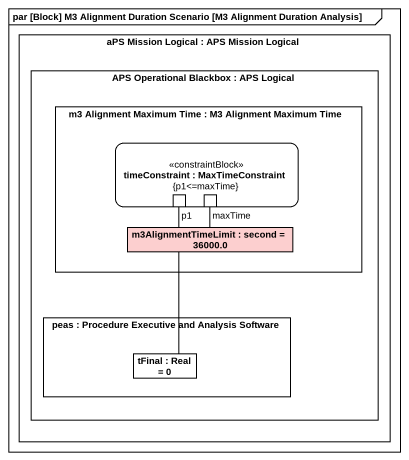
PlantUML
@startuml
mainframe par [Block] M3 Alignment Duration Scenario [M3 Alignment Duration Analysis]
rectangle "aPS Mission Logical : APS Mission Logical" as aPS_Mission_Logical {
  rectangle "APS Operational Blackbox : APS Logical" as APS_Operational_Blackbox {
    rectangle "m3 Alignment Maximum Time : M3 Alignment Maximum Time" as m3_Alignment_Maximum_Time {
      rectangle "timeConstraint : MaxTimeConstraint\n{p1<=maxTime}" as timeConstraint <<constraintBlock>> {
        port p1
        port maxTime
      }
      rectangle "m3AlignmentTimeLimit : second = 36000.0" as m3AlignmentTimeLimit #FCCFCF
    }
    rectangle "peas : Procedure Executive and Analysis Software" as peas {
      rectangle "tFinal : Real = 0" as tFinal
    }
  }
}
p1 -- tFinal
maxTime -- m3AlignmentTimeLimit
@enduml
